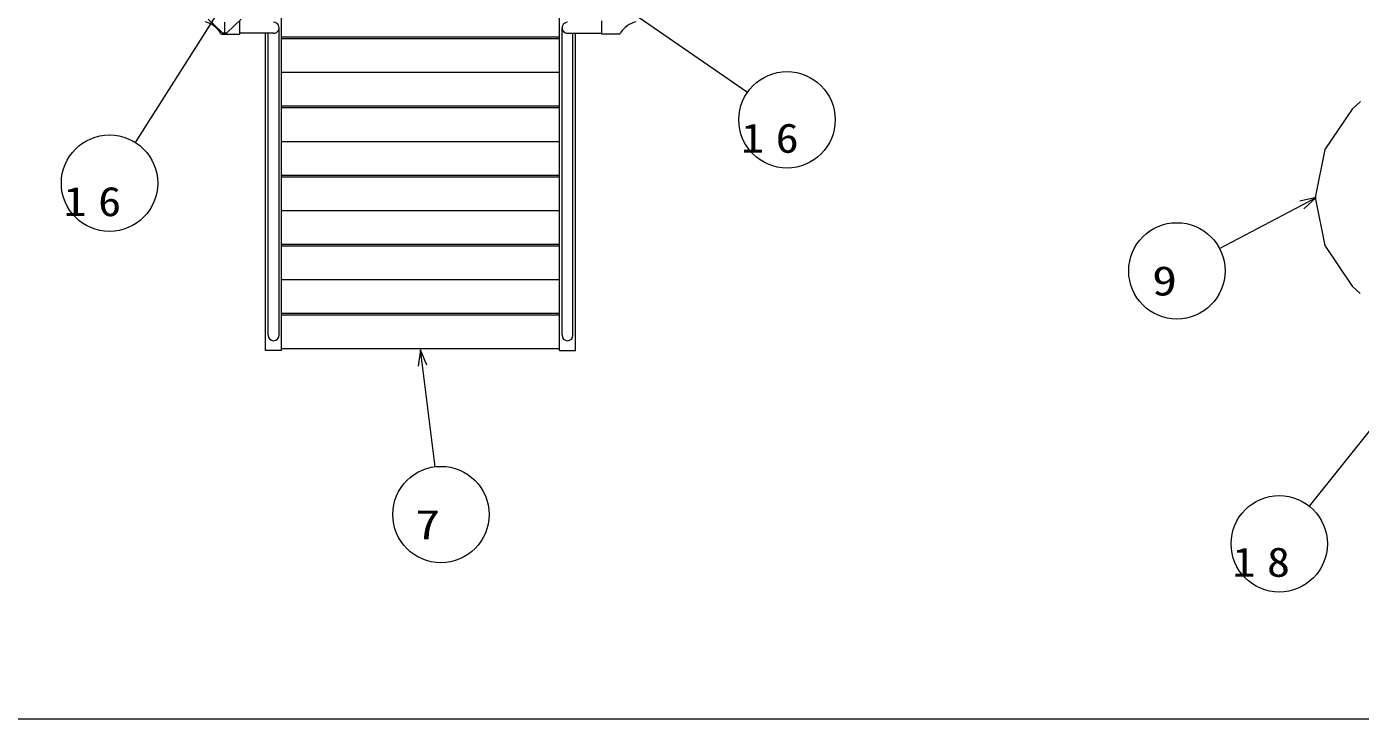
# Model space of a CAD drawing. Units: millimetres on the paper. Extents: x 0 to 420, y -594 to 297.
# Drawn here: x 101.4 to 170.6, y 102.6 to 138.5 of the extents above; entities that cross this region are included whole.
import ezdxf
from ezdxf.enums import TextEntityAlignment as Align

# ---------------------------------------------------------------- set-up
doc = ezdxf.new("R2010")
doc.units = ezdxf.units.MM
for name, color, linetype, lineweight in [('2D', 7, 'Continuous', 13), ('2D_DIMENSION', 7, 'Continuous', 13), ('AM_5', 7, 'Continuous', 13)]:
    doc.layers.add(name, color=color, linetype=linetype, lineweight=lineweight)
doc.styles.add('ＭＳ ゴシック', font='')
doc.styles.get('ＭＳ ゴシック').set_extended_font_data('MS Gothic')

msp = doc.modelspace()

# ---------------------------------------------------------------- linework, layer by layer
at = {"layer": '2D'}
for p, q in [((114.584, 121.685), (114.584, 139.769)), ((129.001, 121.685), (129.001, 139.769)), ((110.776, 138.879), (111.52, 138.168)), ((111.626, 138.71), (111.626, 138.168)), ((111.732, 138.168), (112.475, 138.879)), ((112.401, 138.788), (112.401, 138.103)), ((114.451, 122.48), (114.451, 138.427)), ((129.134, 122.48), (129.134, 138.427)), ((131.184, 138.788), (131.184, 138.103)), ((111.459, 138.103), (111.416, 138.168)), ((111.459, 138.103), (112.401, 138.103)), ((111.52, 138.168), (111.732, 138.168)), ((114.167, 138.144), (112.401, 138.144)), ((113.751, 121.685), (113.751, 138.144)), ((113.884, 122.48), (113.884, 138.144)), ((129.001, 137.935), (114.584, 137.935)), ((129.001, 137.852), (114.584, 137.852)), ((129.417, 138.144), (131.184, 138.144)), ((129.701, 122.48), (129.701, 138.144)), ((129.834, 121.685), (129.834, 138.144)), ((132.126, 138.103), (131.184, 138.103)), ((132.126, 138.103), (132.169, 138.168)), ((129.001, 136.102), (114.584, 136.102)), ((129.001, 134.352), (114.584, 134.352)), ((129.001, 134.269), (114.584, 134.269)), ((170.558, 134.598), (170.125, 134.212)), ((170.125, 134.212), (168.717, 132.105)), ((129.001, 132.519), (114.584, 132.519)), ((168.717, 132.105), (168.222, 129.618)), ((129.001, 130.769), (114.584, 130.769)), ((129.001, 130.685), (114.584, 130.685)), ((168.222, 129.618), (168.717, 127.13)), ((129.001, 128.935), (114.584, 128.935)), ((129.001, 127.185), (114.584, 127.185)), ((129.001, 127.102), (114.584, 127.102)), ((168.717, 127.13), (170.125, 125.023)), ((129.001, 125.352), (114.584, 125.352)), ((129.001, 125.352), (114.584, 125.352)), ((170.125, 125.023), (170.556, 124.637)), ((129.001, 123.602), (114.584, 123.602)), ((129.001, 123.519), (114.584, 123.519)), ((114.584, 121.685), (113.751, 121.685)), ((129.001, 121.769), (114.584, 121.769)), ((129.001, 121.685), (129.834, 121.685))]:
    msp.add_line(p, q, dxfattribs=at)
for centre, radius, start, end in [((110.304, 137.432), 1.333, 33.49635, 76.27088), ((114.167, 138.427), 0.283, 270, 90.00001), ((129.417, 138.427), 0.283, 89.99999, 270.00001), ((133.281, 137.432), 1.333, 103.72912, 146.50365), ((114.167, 122.48), 0.283, 180, 0), ((129.417, 122.48), 0.283, 180, 0)]:
    msp.add_arc(centre, radius, start, end, dxfattribs=at)
at = {"layer": '2D_DIMENSION'}
msp.add_line((175.169, 102.56), (41.755, 102.56), dxfattribs=at)
msp.add_line((175.169, 102.56), (41.755, 102.56), dxfattribs=at)
at = {"layer": 'AM_5'}
for p, q in [((138.749, 135.073), (132.632, 139.295)), ((106.992, 132.477), (111.179, 139.065)), ((168.257, 129.62), (167.415, 129.429)), ((167.519, 129.232), (168.257, 129.62)), ((167.623, 129.034), (168.257, 129.62)), ((163.251, 126.983), (167.519, 129.232)), ((121.79, 121.729), (121.671, 120.874)), ((122.114, 120.929), (121.79, 121.729)), ((121.893, 120.902), (121.79, 121.729)), ((122.542, 115.661), (121.893, 120.902)), ((167.914, 113.615), (172.065, 118.798))]:
    msp.add_line(p, q, dxfattribs=at)
for centre in [(140.807, 133.653), (105.652, 130.367), (161.04, 125.818), (122.85, 113.18), (166.351, 111.663)]:
    msp.add_circle(centre, 2.5, dxfattribs=at)

# ---------------------------------------------------------------- texts
at = {"layer": 'AM_5', "style": 'ＭＳ ゴシック', "width": 1.25}
for s, p in [('9', (159.75, 124.082)), ('7', (121.51, 111.444))]:
    msp.add_text(s, height=1.527, dxfattribs=at).set_placement(p, align=Align.BOTTOM_LEFT)
at = {"layer": 'AM_5', "char_height": 1.527, "attachment_point": 7, "style": 'ＭＳ ゴシック'}
for s, insert in [('\\T1.5;\\W1.15;16', (138.426, 131.917)), ('\\T1.5;\\W1.15;16', (103.271, 128.631)), ('\\T1.5;\\W1.15;18', (163.92, 109.927))]:
    msp.add_mtext(s, dxfattribs=dict(at, insert=insert))

doc.saveas('drawing.dxf')
